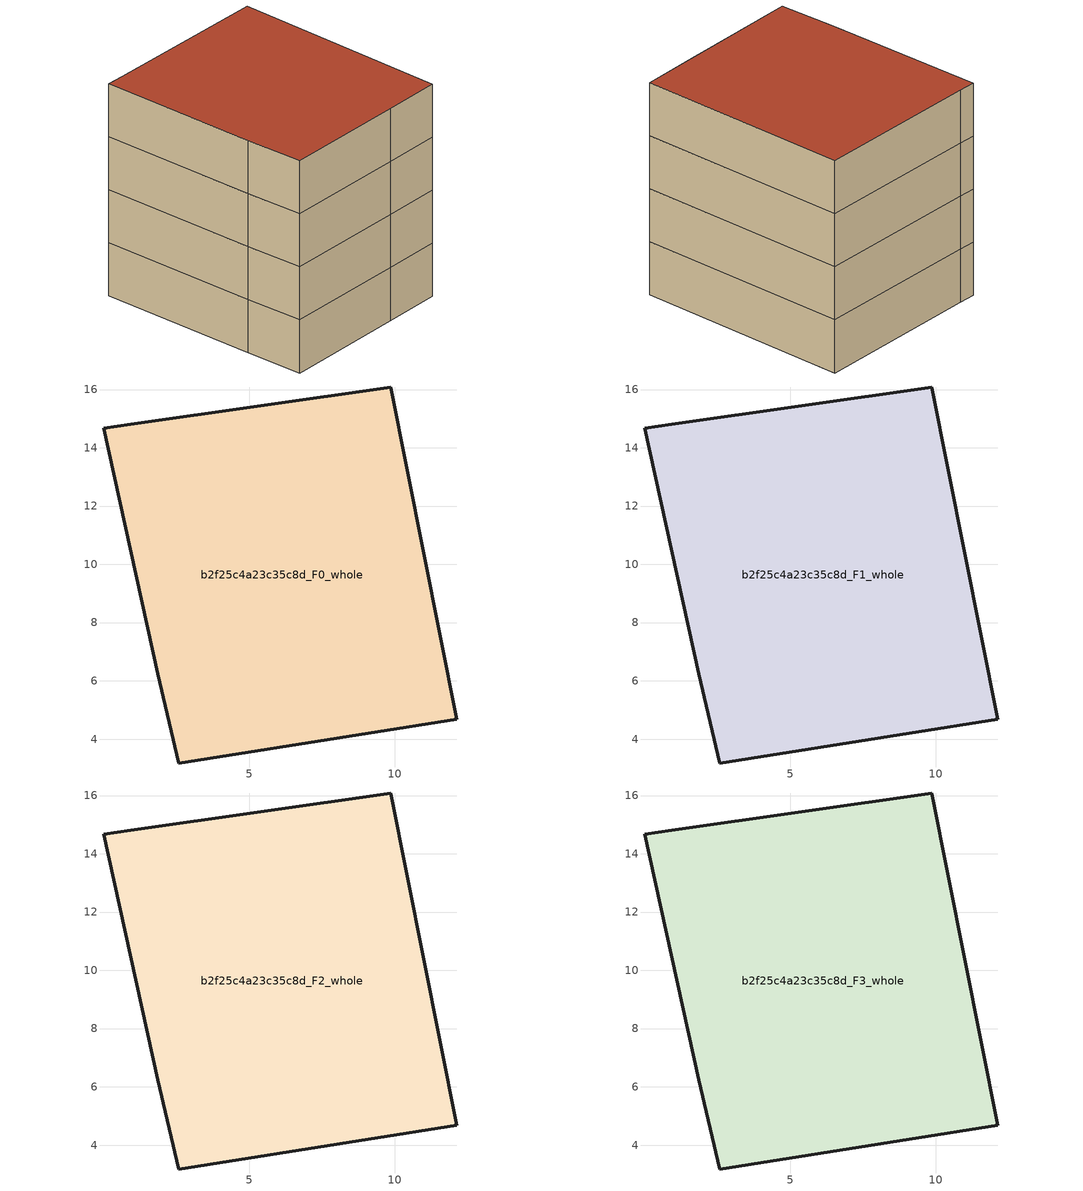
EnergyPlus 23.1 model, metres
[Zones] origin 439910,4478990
b2f25c4a23c35c8d_F0_whole
 floor ground (EU_floor_Construction): 9.86,16.09 12.12,4.68 9.09,4.2 2.58,3.18 1.86,6.25 0.02,14.68 0.93,14.8 z0
 wall outside (EU_wall_Construction): 0.02,14.68 1.86,6.25 2.58,3.18 9.09,4.2 12.12,4.68 9.86,16.09 0.93,14.8 0.02,14.68 z0:3
b2f25c4a23c35c8d_F1_whole
 floor to b2f25c4a23c35c8d_F0_whole (EU_floor_Construction): 9.86,16.09 12.12,4.68 9.09,4.2 2.58,3.18 1.86,6.25 0.02,14.68 0.93,14.8 z3
 wall outside (EU_wall_Construction): 0.02,14.68 1.86,6.25 2.58,3.18 9.09,4.2 12.12,4.68 9.86,16.09 0.93,14.8 0.02,14.68 z3:6
b2f25c4a23c35c8d_F2_whole
 floor to b2f25c4a23c35c8d_F1_whole (EU_floor_Construction): 9.86,16.09 12.12,4.68 9.09,4.2 2.58,3.18 1.86,6.25 0.02,14.68 0.93,14.8 z6
 wall outside (EU_wall_Construction): 0.02,14.68 1.86,6.25 2.58,3.18 9.09,4.2 12.12,4.68 9.86,16.09 0.93,14.8 0.02,14.68 z6:9
b2f25c4a23c35c8d_F3_whole
 floor to b2f25c4a23c35c8d_F2_whole (EU_floor_Construction): 9.86,16.09 12.12,4.68 9.09,4.2 2.58,3.18 1.86,6.25 0.02,14.68 0.93,14.8 z9
 wall outside (EU_wall_Construction): 0.02,14.68 1.86,6.25 2.58,3.18 9.09,4.2 12.12,4.68 9.86,16.09 0.93,14.8 0.02,14.68 z9:12
 roof outside (EU_roof_Construction): 12.12,4.68 9.86,16.09 0.93,14.8 0.02,14.68 1.86,6.25 2.58,3.18 9.09,4.2 z12
[Building]
EU S2 Campaign: North Axis=0; Terrain=City; Solar Distribution=FullExterior
[Site:Location]
Madrid: Latitude=40.5; Longitude=-3.5; Time Zone=1; Elevation=609
[SizingPeriod:WeatherFileDays]
AnnualSizingPeriod: Begin Month=1; Begin Day of Month=1; End Month=12; End Day of Month=31; Day of Week for Start Day=Monday; Use Weather File Daylight Saving Period=No; Use Weather File Rain and Snow Indicators=No
[MATERIAL]
EU_InternalMass_Material: Roughness=MediumRough; Thickness=0.1; Conductivity=1; Density=1800; Specific Heat=900; Thermal Absorptance=0.9; Solar Absorptance=0.7; Visible Absorptance=0.7
[MATERIAL:NOMASS] Roughness=MediumRough; Thermal Absorptance=0.9; Solar Absorptance=0.7; Visible Absorptance=0.7
Name | Thermal Resistance
EU_wall_NoMass | 0.609216
EU_roof_NoMass | 0.513268
EU_floor_NoMass | 0.568163
[CONSTRUCTION]
EU_wall_Construction: EU_wall_NoMass
EU_roof_Construction: EU_roof_NoMass
EU_floor_Construction: EU_floor_NoMass
EU_InternalMass_Construction: EU_InternalMass_Material
[ZONE] Type=1; Multiplier=1; Ceiling Height=autocalculate; Volume=344.047; Floor Area=autocalculate; Part of Total Floor Area=Yes
b2f25c4a23c35c8d_F0_whole; b2f25c4a23c35c8d_F1_whole; b2f25c4a23c35c8d_F2_whole; b2f25c4a23c35c8d_F3_whole
[INTERNALMASS] Construction=EU_InternalMass_Construction; Surface Area=114.682
Name | Zone or ZoneList
b2f25c4a23c35c8d_F0_whole_EU_InternalMass | b2f25c4a23c35c8d_F0_whole
b2f25c4a23c35c8d_F1_whole_EU_InternalMass | b2f25c4a23c35c8d_F1_whole
b2f25c4a23c35c8d_F2_whole_EU_InternalMass | b2f25c4a23c35c8d_F2_whole
b2f25c4a23c35c8d_F3_whole_EU_InternalMass | b2f25c4a23c35c8d_F3_whole
[OTHEREQUIPMENT] Fuel Type=Electricity; Design Level Calculation Method=Watts/Area; Power per Zone Floor Area=1; Fraction Latent=0; Fraction Radiant=0; Fraction Lost=0; Carbon Dioxide Generation Rate=0; EndUse Subcategory=EU_Step8_InternalGains
Name | Zone or ZoneList or Space or SpaceList | Schedule
EU_Step8_InternalGain_b2f25c4a23c35c8d_F0_whole_f000 | b2f25c4a23c35c8d_F0_whole | EU_Step8_GainSchedule_b2f25c4a23c35c8d_F0_whole_f000
EU_Step8_InternalGain_b2f25c4a23c35c8d_F1_whole_f000 | b2f25c4a23c35c8d_F1_whole | EU_Step8_GainSchedule_b2f25c4a23c35c8d_F1_whole_f000
EU_Step8_InternalGain_b2f25c4a23c35c8d_F2_whole_f000 | b2f25c4a23c35c8d_F2_whole | EU_Step8_GainSchedule_b2f25c4a23c35c8d_F2_whole_f000
EU_Step8_InternalGain_b2f25c4a23c35c8d_F3_whole_f000 | b2f25c4a23c35c8d_F3_whole | EU_Step8_GainSchedule_b2f25c4a23c35c8d_F3_whole_f000
[ZONEVENTILATION:DESIGNFLOWRATE] Schedule=EU_AlwaysOn; Design Flow Rate Calculation Method=AirChanges/Hour; Air Changes per Hour=0.752966; Ventilation Type=Natural; Fan Pressure Rise=0; Fan Total Efficiency=1; Constant Term Coefficient=1; Temperature Term Coefficient=0; Velocity Term Coefficient=0; Velocity Squared Term Coefficient=0; Minimum Indoor Temperature=-100; Maximum Indoor Temperature=100; Delta Temperature=-100; Minimum Outdoor Temperature=-100; Maximum Outdoor Temperature=100; Maximum Wind Speed=40
Name | Zone or ZoneList or Space or SpaceList
EU_ConstantAir_b2f25c4a23c35c8d_F0_whole | b2f25c4a23c35c8d_F0_whole
EU_ConstantAir_b2f25c4a23c35c8d_F1_whole | b2f25c4a23c35c8d_F1_whole
EU_ConstantAir_b2f25c4a23c35c8d_F2_whole | b2f25c4a23c35c8d_F2_whole
EU_ConstantAir_b2f25c4a23c35c8d_F3_whole | b2f25c4a23c35c8d_F3_whole
[HVACTEMPLATE:THERMOSTAT] Constant Heating Setpoint=20; Constant Cooling Setpoint=50
EU_HeatOnly_b2f25c4a23c35c8d_F0_whole; EU_HeatOnly_b2f25c4a23c35c8d_F1_whole; EU_HeatOnly_b2f25c4a23c35c8d_F2_whole; EU_HeatOnly_b2f25c4a23c35c8d_F3_whole
[HVACTEMPLATE:ZONE:IDEALLOADSAIRSYSTEM] System Availability Schedule=EU_AlwaysOn; Maximum Heating Supply Air Temperature=50; Minimum Cooling Supply Air Temperature=13; Maximum Heating Supply Air Humidity Ratio=0.0156; Minimum Cooling Supply Air Humidity Ratio=0.0077; Heating Limit=NoLimit; Cooling Limit=NoLimit; Heating Availability Schedule=EU_AlwaysOn; Cooling Availability Schedule=EU_CoolingOff; Dehumidification Control Type=ConstantSensibleHeatRatio; Cooling Sensible Heat Ratio=0.7; Dehumidification Setpoint=60; Humidification Control Type=None; Humidification Setpoint=30; Outdoor Air Method=None; Outdoor Air Flow Rate per Person=0.00944; Outdoor Air Flow Rate per Zone Floor Area=0; Outdoor Air Flow Rate per Zone=0; Demand Controlled Ventilation Type=None; Outdoor Air Economizer Type=NoEconomizer; Heat Recovery Type=None; Sensible Heat Recovery Effectiveness=0.7; Latent Heat Recovery Effectiveness=0.65
Name | Template Thermostat
b2f25c4a23c35c8d_F0_whole | EU_HeatOnly_b2f25c4a23c35c8d_F0_whole
b2f25c4a23c35c8d_F1_whole | EU_HeatOnly_b2f25c4a23c35c8d_F1_whole
b2f25c4a23c35c8d_F2_whole | EU_HeatOnly_b2f25c4a23c35c8d_F2_whole
b2f25c4a23c35c8d_F3_whole | EU_HeatOnly_b2f25c4a23c35c8d_F3_whole
[SIZING:ZONE] Zone Cooling Design Supply Air Temperature Input Method=SupplyAirTemperature; Zone Cooling Design Supply Air Temperature=13; Zone Heating Design Supply Air Temperature Input Method=SupplyAirTemperature; Zone Heating Design Supply Air Temperature=50; Zone Cooling Design Supply Air Humidity Ratio=0.008; Zone Heating Design Supply Air Humidity Ratio=0.008; Cooling Design Air Flow Method=DesignDay; Cooling Design Air Flow Rate=0; Cooling Minimum Air Flow per Zone Floor Area=0.000762; Cooling Minimum Air Flow=0; Cooling Minimum Air Flow Fraction=0.2; Heating Design Air Flow Method=DesignDay; Heating Design Air Flow Rate=0; Heating Maximum Air Flow per Zone Floor Area=0.002032; Heating Maximum Air Flow=0.141576; Heating Maximum Air Flow Fraction=0.3; Account for Dedicated Outdoor Air System=No; Dedicated Outdoor Air System Control Strategy=NeutralSupplyAir; Dedicated Outdoor Air Low Setpoint Temperature for Design=autosize; Dedicated Outdoor Air High Setpoint Temperature for Design=autosize; Zone Load Sizing Method=Sensible Load Only No Latent Load; Zone Latent Cooling Design Supply Air Humidity Ratio Input Method=HumidityRatioDifference; Zone Cooling Design Supply Air Humidity Ratio Difference=0.005; Zone Latent Heating Design Supply Air Humidity Ratio Input Method=HumidityRatioDifference; Zone Humidification Design Supply Air Humidity Ratio Difference=0.005
b2f25c4a23c35c8d_F0_whole; b2f25c4a23c35c8d_F1_whole; b2f25c4a23c35c8d_F2_whole; b2f25c4a23c35c8d_F3_whole
[SCHEDULE:CONSTANT]
Name | Hourly Value
EU_AlwaysOn | 1
EU_CoolingOff | 0
[SCHEDULE:FILE] Column Number=1; Rows to Skip at Top=0; Number of Hours of Data=8760; Column Separator=Comma; Interpolate to Timestep=No; Minutes per Item=60; Adjust Schedule for Daylight Savings=Yes
Name | File
EU_Step8_GainSchedule_b2f25c4a23c35c8d_F0_whole_f000 | C:\Users\o_iseri\Desktop\OpenUBEM\openubem\outputs\eu_evidence\EU-11\ES-MAD-BERRUGUETE\idfs\b2f25c4a23c35c8d\b2f25c4a23c35c8d_F0_whole_f000_gain.csv
EU_Step8_GainSchedule_b2f25c4a23c35c8d_F1_whole_f000 | C:\Users\o_iseri\Desktop\OpenUBEM\openubem\outputs\eu_evidence\EU-11\ES-MAD-BERRUGUETE\idfs\b2f25c4a23c35c8d\b2f25c4a23c35c8d_F1_whole_f000_gain.csv
EU_Step8_GainSchedule_b2f25c4a23c35c8d_F2_whole_f000 | C:\Users\o_iseri\Desktop\OpenUBEM\openubem\outputs\eu_evidence\EU-11\ES-MAD-BERRUGUETE\idfs\b2f25c4a23c35c8d\b2f25c4a23c35c8d_F2_whole_f000_gain.csv
EU_Step8_GainSchedule_b2f25c4a23c35c8d_F3_whole_f000 | C:\Users\o_iseri\Desktop\OpenUBEM\openubem\outputs\eu_evidence\EU-11\ES-MAD-BERRUGUETE\idfs\b2f25c4a23c35c8d\b2f25c4a23c35c8d_F3_whole_f000_gain.csv
